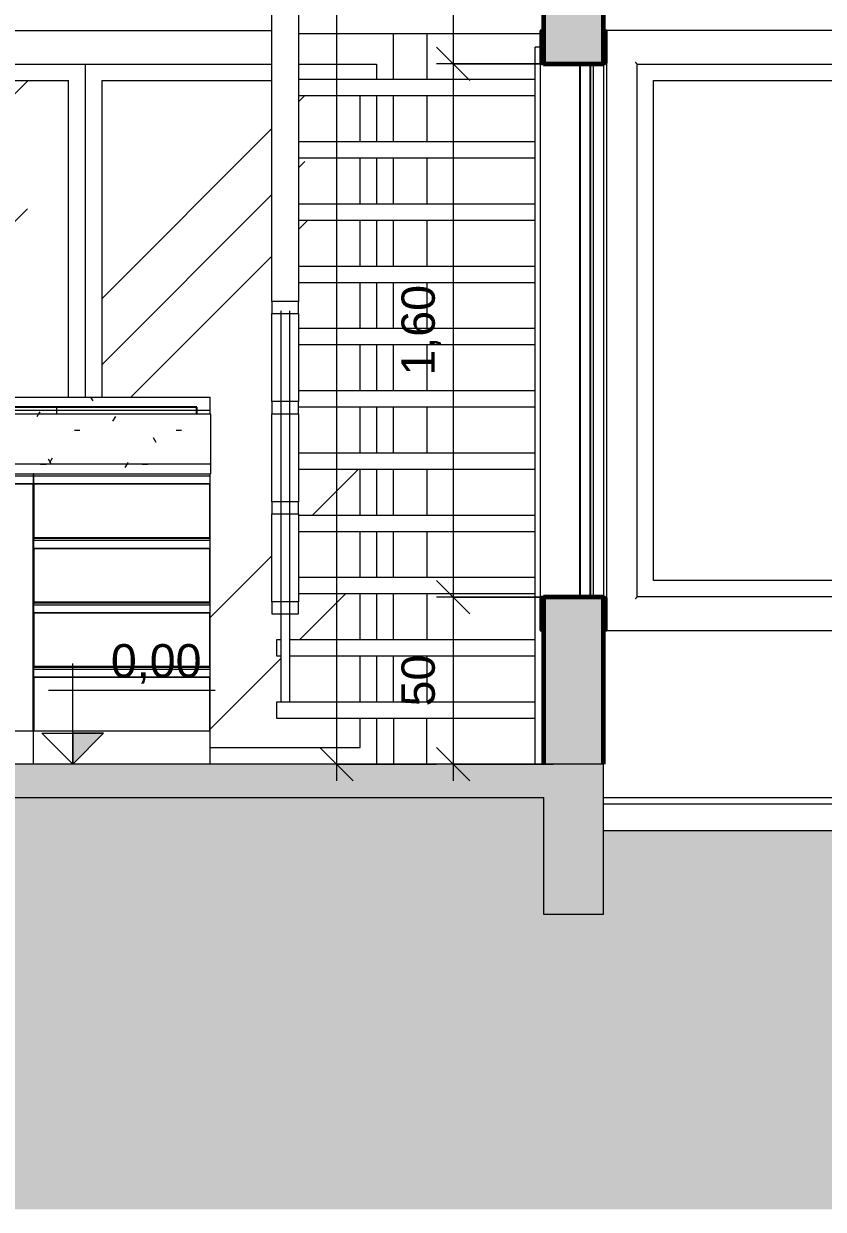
# Model space of a CAD drawing. Header units: millimetres. Extents: x -23755 to 62003, y -3000 to 6760.
# Drawn here: x 8974 to 11373, y -1135 to 2420 of the extents above; entities that cross this region are included whole.
import ezdxf

# ---------------------------------------------------------------- set-up
doc = ezdxf.new("R2010")
doc.units = ezdxf.units.MM
doc.linetypes.add('Dash', pattern=[6.35, 3.175, -3.175])
for name, color, linetype, lineweight in [('A-ANNO-DIMS', 211, 'Continuous', 9), ('A-ANNO-DIMS-50', 211, 'Continuous', 9), ('A-DETL-GENF', 92, 'Continuous', 9), ('A-DETL-THIN', 151, 'Continuous', 9), ('A-DOOR', 31, 'Continuous', 9), ('A-DOOR-FRAM', 31, 'Continuous', 9), ('A-GLAZ', 151, 'Continuous', 9), ('A-GLAZ-HDLN', 1, 'Dash', 25), ('A-WALL', 113, 'Continuous', 25), ('A-WALL-PATT', 111, 'Continuous', 25), ('Balaústres', 7, 'Continuous', 9), ('C-BLDG-PADS', 91, 'Continuous', 9), ('C-TOPO', 7, 'Continuous', 9), ('Corrimão', 250, 'Continuous', 25), ('Corrimãos superiores', 7, 'Continuous', 9), ('G-ANNO-DIMS', 111, 'Continuous', 9), ('Q-CASE', 31, 'Continuous', 9), ('S-STRS', 31, 'Continuous', 9)]:
    doc.layers.add(name, color=color, linetype=linetype, lineweight=lineweight)
doc.styles.add('@Arial Unicode MS', font='', dxfattribs={"height": 100})
doc.styles.add('Arial_1', font='arial.ttf', dxfattribs={"height": 100})
doc.styles.get('@Arial Unicode MS').set_extended_font_data('@Arial Unicode MS')
doc.dimstyles.new('CRT_-__Metros_-_Linha_de_chamada_3_5_mm', dxfattribs={"dimscale": 304.8, "dimtxt": 100.584485, "dimasz": 0.328084, "dimexe": 0.164042, "dimexo": 0.0625, "dimgap": 0.082021, "dimtad": 1, "dimdec": 0, "dimlfac": 0.1, "dimdsep": 46, "dimtxsty": '@Arial Unicode MS', "dimblk1": 'OBLIQUE', "dimblk2": 'OBLIQUE', "dimsah": 1, "dimcen": 0.09, "dimdle": 0.164042, "dimazin": 0, "dimtfac": 1, "dimtdec": 4, "dimtix": 1, "dimtmove": 0, "dimatfit": 3, "dimfxl": 0.984252, "dimfxlon": 1, "dimtvp": 1, "dimtolj": 1, "dimtzin": 0, "dimarcsym": 2})
doc.dimstyles.new('CRT_-__Metros_-_Linha_de_chamada_3_5_mm_1', dxfattribs={"dimscale": 304.8, "dimtxt": 100.584485, "dimasz": 0.328084, "dimexe": 0.164042, "dimexo": 0.0625, "dimgap": 0.082021, "dimtad": 1, "dimlfac": 0.001, "dimrnd": 0.01, "dimzin": 0, "dimdsep": 46, "dimtxsty": '@Arial Unicode MS', "dimblk1": 'OBLIQUE', "dimblk2": 'OBLIQUE', "dimsah": 1, "dimcen": 0.09, "dimdle": 0.164042, "dimazin": 0, "dimtfac": 1, "dimtdec": 4, "dimtix": 1, "dimtmove": 0, "dimatfit": 3, "dimfxl": 0.984252, "dimfxlon": 1, "dimtvp": 1, "dimtolj": 1, "dimtzin": 0, "dimarcsym": 2})
pattern_1 = [(0, (-627.43, 2115.08), (406.4, 101.6), [16.764, -288.036, 16.764, -288.036, -1625.6]), (0, (-627.43, 2115.08), (406.4, 101.6), [-609.6, 16.764, -592.836, 16.764, -288.036, -711.2]), (0, (-627.43, 2115.08), (406.4, 101.6), [-1524, 16.764, -186.436, 16.764, -491.236]), (120, (-475.03, 2165.88), (-291.1882, 301.1527), [16.764, -288.036, 16.764, -288.036, -1625.6]), (120, (-475.03, 2165.88), (-291.1882, 301.1527), [-609.6, 16.764, -592.836, 16.764, -288.036, -711.2]), (120, (-475.03, 2165.88), (-291.1882, 301.1527), [-1524, 16.764, -186.436, 16.764, -491.236]), (240, (-424.23, 2369.08), (-115.2118, -402.7527), [16.764, -288.036, 16.764, -288.036, -1625.6]), (240, (-424.23, 2369.08), (-115.2118, -402.7527), [-609.6, 16.764, -592.836, 16.764, -288.036, -711.2]), (240, (-424.23, 2369.08), (-115.2118, -402.7527), [-1524, 16.764, -186.436, 16.764, -491.236])]

# ---------------------------------------------------------------- blocks, each defined once
blk = doc.blocks.new('CRT_GAB_COZ_Bancada com cuba - Bancada em U-4227795-B')
at = {"layer": 'Q-CASE'}
h = blk.add_hatch(dxfattribs=at)
h.set_pattern_fill('FP_11', color=256, style=0, pattern_type=2)
h.set_pattern_definition(pattern_1)
h.paths.add_polyline_path([(-6111.6, 1100), (-3562.6, 1100), (-3562.6, 1250), (-7006.8, 1249.7), (-7006.8, 1108.5), (-7003.1, 1108.5), (-7003.1, 1100), (-6896.6, 1100), (-6896.6, 1102), (-6879.6, 1102), (-6879.3, 1102), (-6513.9, 1101.5), (-6513.6, 1102), (-6496.6, 1102), (-6496.6, 1100), (-6288.7, 1100)])
h.paths.add_polyline_path([(-7042.4, 1108.5), (-7042.4, 1250), (-7045.6, 1249.7), (-7045.6, 1108.5)])
h = blk.add_hatch(dxfattribs=at)
h.set_pattern_fill('FP_11', color=256, style=0, pattern_type=2)
h.set_pattern_definition(pattern_1)
h.paths.add_polyline_path([(-3565.6, 1070), (-3562.6, 1070), (-3562.6, 1100), (-6464.6, 1100), (-6464.6, 1070), (-3631.8, 1070)])
at = {"layer": 'Q-CASE', "color": 55}
for p, q in [((-7006.8, 1250), (-3562.6, 1250)), ((-3562.6, 1100), (-3562.6, 1250)), ((-6464.6, 1100), (-3562.6, 1100)), ((-4093.6, 1070), (-4095.6, 1070)), ((-3562.6, 1070), (-3565.6, 1070)), ((-3562.6, 1070), (-3562.6, 1100))]:
    blk.add_line(p, q, dxfattribs=at)
blk = doc.blocks.new('CRT_JAN_Correr_Vidro e Madeira_4 Folhas - 280x160-3756827-B')
at = {"layer": 'A-GLAZ'}
for p, q in [((615.4, 2400), (-2374.6, 2400)), ((-2283.6, 701), (-2283.6, 2299)), ((-2283.6, 2299), (514.4, 2299)), ((-1609.6, 2299), (-1609.6, 701)), ((-884.6, 2299.2), (-884.6, 700.8)), ((-884.6, 700.8), (-884.6, 2299.2)), ((-159.6, 701), (-159.6, 2299)), ((514.4, 2299), (514.4, 701)), ((-2234.6, 750), (-2234.6, 2250)), ((-2234.6, 2250), (-1609.6, 2250)), ((-1559.6, 750), (-1559.6, 2250)), ((-1559.6, 2250), (-934.6, 2250)), ((-934.6, 2250), (-934.6, 750)), ((-834.6, 2250), (-209.6, 2250)), ((-834.6, 750), (-834.6, 2250)), ((-209.6, 2250), (-209.6, 750)), ((-159.6, 2250), (465.4, 2250)), ((465.4, 2250), (465.4, 750)), ((-1609.6, 750), (-2234.6, 750)), ((-934.6, 750), (-1559.6, 750)), ((-209.6, 750), (-834.6, 750)), ((465.4, 750), (-159.6, 750)), ((514.4, 701), (-2283.6, 701)), ((-2374.6, 600), (615.4, 600))]:
    blk.add_line(p, q, dxfattribs=at)
for points, knots in [([(-2283.6, 2299), (-2283.6, 2299), (-2283.7, 2299.1), (-2284, 2299.4), (-2284.3, 2299.7), (-2284.6, 2300), (-2284.9, 2300.2), (-2285.2, 2300.5), (-2285.5, 2300.9), (-2285.8, 2301.2), (-2286.2, 2301.6), (-2286.7, 2302.1), (-2287.5, 2302.9), (-2288.2, 2303.6), (-2288.6, 2304)], [-1, -1, -1, -1, -0.833333, -0.75, -0.666667, -0.583333, -0.541667, -0.5, -0.416667, -0.375, -0.333333, -0.25, -0.166667, 0, 0, 0, 0]), ([(519.4, 2304), (518.9, 2303.6), (518.3, 2302.9), (517.5, 2302.1), (517, 2301.6), (516.6, 2301.2), (516.2, 2300.9), (515.9, 2300.5), (515.6, 2300.2), (515.3, 2300), (515, 2299.7), (514.7, 2299.4), (514.5, 2299.1), (514.4, 2299), (514.4, 2299)], [0, 0, 0, 0, 0.166667, 0.25, 0.333333, 0.375, 0.416667, 0.5, 0.541667, 0.583333, 0.666667, 0.75, 0.833333, 1, 1, 1, 1]), ([(-2288.6, 696), (-2288.2, 696.4), (-2287.5, 697.1), (-2286.7, 697.9), (-2286.2, 698.4), (-2285.8, 698.8), (-2285.5, 699.1), (-2285.2, 699.5), (-2284.9, 699.8), (-2284.6, 700), (-2284.3, 700.3), (-2284, 700.6), (-2283.7, 700.9), (-2283.6, 701), (-2283.6, 701)], [0, 0, 0, 0, 0.166667, 0.25, 0.333333, 0.375, 0.416667, 0.5, 0.541667, 0.583333, 0.666667, 0.75, 0.833333, 1, 1, 1, 1]), ([(519.4, 696), (518.9, 696.4), (518.3, 697.1), (517.5, 697.9), (517, 698.4), (516.6, 698.8), (516.2, 699.1), (515.9, 699.5), (515.6, 699.8), (515.3, 700), (515, 700.3), (514.7, 700.6), (514.5, 700.9), (514.4, 701), (514.4, 701)], [0, 0, 0, 0, 0.166667, 0.25, 0.333333, 0.375, 0.416667, 0.5, 0.541667, 0.583333, 0.666667, 0.75, 0.833333, 1, 1, 1, 1])]:
    blk.add_open_spline(points, degree=3, knots=knots, dxfattribs=at)
at = {"layer": 'A-GLAZ-HDLN'}
for p, q in [((-1509.6, 1500), (-1438.9, 1570.7)), ((-259.6, 1500), (-330.3, 1570.7)), ((-1509.6, 1500), (-1438.9, 1429.3)), ((-969.6, 1500), (-1509.6, 1500)), ((-799.6, 1500), (-259.6, 1500)), ((-259.6, 1500), (-330.3, 1429.3))]:
    blk.add_line(p, q, dxfattribs=at)
blk = doc.blocks.new('Portal Simples - Portal Simples-4267059-B')
at = {"layer": 'A-DOOR-FRAM'}
for p in [(-2589.6, 200), (-2574.6, 2350)]:
    blk.add_line(p, (-2589.6, 2350), dxfattribs=at)
blk = doc.blocks.new('Porta correr 4 folhas - 350 x 210-3791413-B')
at = {"layer": 'A-DOOR'}
h = blk.add_hatch(dxfattribs=at)
h.set_pattern_fill('FP_13', color=256, style=0, pattern_type=2)
h.set_pattern_definition([(135, (-6127.1, 200), (-969.87, 2586.3), [17145, -2286, 5715, -1143]), (135, (-7647.3, 771.5), (1883.2, 266.7), [3429, -377.2, 6858, -857.25]), (135, (-6698.6, 1171.55), (-3661.25, 4744.27), [9144, -1600.2, 4572, -1143])])
h.paths.add_polyline_path([(-5739.6, 1300), (-5739.6, 2250), (-6514.6, 2250), (-6514.6, 1300), (-5934.4, 1300)])
h = blk.add_hatch(dxfattribs=at)
h.set_pattern_fill('FP_12', color=256, style=0, pattern_type=2)
h.set_pattern_definition([(135, (-5252.1, 200), (-969.87, 2586.3), [17145, -2286, 5715, -1143]), (135, (-6772.3, 771.5), (1883.2, 266.7), [3429, -377.2, 6858, -857.25]), (135, (-5823.6, 1171.55), (-3661.25, 4744.27), [9144, -1600.2, 4572, -1143])])
h.paths.add_polyline_path([(-5248.6, 2187.2), (-5248.6, 2187.2), (-5248.6, 2188.9)])
h.paths.add_polyline_path([(-5580.2, 1300), (-4864.6, 1300), (-4864.6, 1599.3), (-4884.1, 1599.4), (-4902.8, 1599.4), (-4920.4, 1599.4), (-4957.3, 1599.2), (-5174.7, 1599.2), (-5504.1, 1599.7), (-5504.8, 1599.9), (-5505.6, 1600.7), (-5504.4, 1602.2), (-5483.4, 1805), (-5484.4, 1806), (-5482.8, 1807.5), (-5466.9, 1961.1), (-5468, 1962.2), (-5466.5, 1963), (-5466.3, 1963.4), (-5455.9, 2013), (-5436.8, 2059), (-5424.5, 2078.7), (-5425.7, 2079.9), (-5424.2, 2080.8), (-5423.7, 2081.1), (-5423.1, 2081.1), (-5422.3, 2081.4), (-5410, 2100.2), (-5374.4, 2137), (-5333.5, 2165.8), (-5291, 2186), (-5289.5, 2187.1), (-5281, 2187.1), (-5176.1, 2187.2), (-5176.1, 2250), (-5639.6, 2250), (-5639.6, 1300)])
h.paths.add_polyline_path([(-5059.4, 2187.2), (-5059.7, 2186.2), (-5059.4, 2187.1)])
h.paths.add_polyline_path([(-4865.9, 1807.4), (-4866.3, 1806), (-4865.9, 1806.8)])
h.paths.add_polyline_path([(-4864.6, 1790.3), (-4864.6, 2250), (-5173.1, 2250), (-5173.1, 2187.1), (-5070.5, 2187.1), (-5059.3, 2187.1), (-5057.7, 2185.2), (-5013, 2164.4), (-4972.6, 2135.2), (-4938.3, 2099), (-4926.3, 2081.4), (-4925.6, 2081.1), (-4924.5, 2081), (-4924.6, 2079.2), (-4924.5, 2078.9), (-4925.1, 2078.7), (-4910.8, 2055.9), (-4892.5, 2010.8), (-4882.4, 1963.3), (-4882.3, 1963.2), (-4881.5, 1961.9), (-4882.5, 1960.7), (-4865.9, 1807.4), (-4864.8, 1806), (-4866.1, 1804.5), (-4864.8, 1792.3)])
h.paths.add_polyline_path([(-5424.3, 2078.5), (-5424.2, 2079.3), (-5424.3, 2078.7)])
h = blk.add_hatch(dxfattribs=at)
h.set_pattern_fill('FP_14', color=256, style=0, pattern_type=2)
h.set_pattern_definition([(45, (-4377.1, 200), (969.87, 2586.3), [17145, -2286, 5715, -1143]), (45, (-2857, 771.5), (-1883.2, 266.7), [3429, -377.2, 6858, -857.25]), (45, (-3805.6, 1171.55), (3661.25, 4744.27), [9144, -1600.2, 4572, -1143])])
h.paths.add_polyline_path([(-4517.4, 1300), (-3989.6, 1300), (-3989.6, 2250), (-4764.6, 2250), (-4764.6, 1300)])
h = blk.add_hatch(dxfattribs=at)
h.set_pattern_fill('FP_15', color=256, style=0, pattern_type=2)
h.set_pattern_definition([(45, (-3502.1, 200), (969.87, 2586.3), [17145, -2286, 5715, -1143]), (45, (-1982, 771.5), (-1883.2, 266.7), [3429, -377.2, 6858, -857.25]), (45, (-2930.6, 1171.55), (3661.25, 4744.27), [9144, -1600.2, 4572, -1143])])
h.paths.add_polyline_path([(-3564.6, 250), (-3114.6, 250), (-3114.6, 336.7), (-3364.6, 336.7), (-3364.6, 386.7), (-3351.7, 386.7), (-3351.7, 523.3), (-3364.6, 523.3), (-3364.6, 573.3), (-3351.7, 573.3), (-3351.7, 650.6), (-3379.2, 650.6), (-3379.2, 2250), (-3889.6, 2250), (-3889.6, 1300), (-3564.6, 1300), (-3564.6, 1250), (-3562.6, 1249.7), (-3562.6, 1070), (-3564.6, 1070), (-3564.6, 300)])
h.paths.add_polyline_path([(-3326.7, 386.7), (-3114.6, 386.7), (-3114.6, 523.3), (-3326.7, 523.3), (-3326.7, 454.8)])
h.paths.add_polyline_path([(-3299.2, 573.3), (-3114.6, 573.3), (-3114.6, 710), (-3299.2, 710), (-3299.2, 650.6), (-3326.7, 650.6), (-3326.7, 573.3)])
h.paths.add_polyline_path([(-3114.6, 760), (-3114.6, 896.7), (-3299.2, 896.7), (-3299.2, 760)])
h.paths.add_polyline_path([(-3299.2, 946.7), (-3114.6, 946.7), (-3114.6, 1083.3), (-3299.2, 1083.3), (-3299.2, 950.6)])
h.paths.add_polyline_path([(-3299.2, 1133.3), (-3114.6, 1133.3), (-3114.6, 1270), (-3299.2, 1270), (-3299.2, 1250.6)])
h.paths.add_polyline_path([(-3299.2, 1320), (-3114.6, 1320), (-3114.6, 1456.7), (-3299.2, 1456.7)])
h.paths.add_polyline_path([(-3114.6, 1506.7), (-3114.6, 1643.3), (-3299.2, 1643.3), (-3299.2, 1506.7)])
h.paths.add_polyline_path([(-3299.2, 1693.3), (-3114.6, 1693.3), (-3114.6, 1830), (-3299.2, 1830)])
h.paths.add_polyline_path([(-3114.6, 1880), (-3114.6, 2016.7), (-3299.2, 2016.7), (-3299.2, 1880)])
h.paths.add_polyline_path([(-3114.6, 2066.7), (-3114.6, 2203.3), (-3299.2, 2203.3), (-3299.2, 2066.7), (-3298, 2066.7)])
for p, q in [((-6663.6, 2399), (-6663.6, 1300)), ((-5176.1, 2399), (-6663.6, 2399)), ((-3379.2, 2399), (-5173.2, 2399)), ((-6563.6, 2299), (-6563.6, 1300)), ((-6563.6, 2299), (-5176.1, 2299)), ((-5689.6, 1300), (-5689.6, 2299)), ((-5173.2, 2299), (-3379.2, 2299)), ((-4814.6, 2299), (-4814.6, 1300)), ((-4814.6, 1300), (-4814.6, 2299)), ((-3939.6, 2299), (-3939.6, 1300)), ((-3299.2, 2299), (-3065.6, 2299)), ((-3065.6, 2299), (-3065.6, 2253.3)), ((-6514.6, 2250), (-6514.6, 1300)), ((-6514.6, 2250), (-5739.6, 2250)), ((-5739.6, 1300), (-5739.6, 2250)), ((-5639.6, 2250), (-5639.6, 1300)), ((-5639.6, 2250), (-5176.1, 2250)), ((-5173.2, 2250), (-4864.6, 2250)), ((-4864.6, 1790.3), (-4864.6, 2250)), ((-4764.6, 2250), (-3989.6, 2250)), ((-4764.6, 2250), (-4764.6, 1300)), ((-3989.6, 1300), (-3989.6, 2250)), ((-3889.6, 2250), (-3379.2, 2250)), ((-3889.6, 2250), (-3889.6, 1300)), ((-3114.6, 2066.7), (-3114.6, 2203.3)), ((-3065.6, 2203.3), (-3065.6, 2066.7)), ((-3114.6, 1880), (-3114.6, 2016.7)), ((-3065.6, 2016.7), (-3065.6, 1880)), ((-3114.6, 1693.3), (-3114.6, 1830)), ((-3065.6, 1830), (-3065.6, 1693.3)), ((-3114.6, 1506.7), (-3114.6, 1643.3)), ((-3065.6, 1643.3), (-3065.6, 1506.7)), ((-4864.6, 1300), (-4864.6, 1599.3)), ((-3114.6, 1320), (-3114.6, 1456.7)), ((-3065.6, 1456.7), (-3065.6, 1320)), ((-3114.6, 1133.3), (-3114.6, 1270)), ((-3065.6, 1270), (-3065.6, 1133.3)), ((-3114.6, 946.7), (-3114.6, 1083.3)), ((-3065.6, 1083.3), (-3065.6, 946.7)), ((-3114.6, 760), (-3114.6, 896.7)), ((-3065.6, 896.7), (-3065.6, 760)), ((-3114.6, 573.3), (-3114.6, 710)), ((-3065.6, 710), (-3065.6, 573.3)), ((-3114.6, 386.7), (-3114.6, 523.3)), ((-3065.6, 523.3), (-3065.6, 386.7)), ((-3114.6, 250), (-3114.6, 336.7)), ((-3065.6, 336.7), (-3065.6, 200)), ((-3564.6, 250), (-3114.6, 250))]:
    blk.add_line(p, q, dxfattribs=at)
blk = doc.blocks.new('Blks_Coz_Bancada para Banquetas - Madeira-3512688-B')
at = {"layer": 'Q-CASE'}
h = blk.add_hatch(dxfattribs=at)
h.set_pattern_fill('FP_11', color=256, style=0, pattern_type=2)
h.set_pattern_definition(pattern_1)
h.paths.add_polyline_path([(-7042.4, 1260), (-7042.4, 1300), (-7064.6, 1300), (-7064.6, 1260), (-7054.6, 1260)])
h.paths.add_polyline_path([(-3564.6, 1260), (-3564.6, 1300), (-7006.8, 1299.4), (-7006.8, 1260), (-3808.9, 1260)])
h = blk.add_hatch(dxfattribs=at)
h.set_pattern_fill('FP_11', color=256, style=0, pattern_type=2)
h.set_pattern_definition(pattern_1)
h.paths.add_polyline_path([(-7045.6, 1250), (-7042.4, 1250), (-7042.4, 1260), (-7064.6, 1260), (-7064.6, 1250)])
h = blk.add_hatch(dxfattribs=at)
h.set_pattern_fill('FP_11', color=256, style=0, pattern_type=2)
h.set_pattern_definition(pattern_1)
h.paths.add_polyline_path([(-3604.6, 1250), (-3604.6, 1260), (-7006.8, 1260), (-7006.8, 1250), (-3808.9, 1250)])
h = blk.add_hatch(dxfattribs=at)
h.set_pattern_fill('FP_11', color=256, style=0, pattern_type=2)
h.set_pattern_definition(pattern_1)
h.paths.add_polyline_path([(-3604.6, 1250), (-3564.6, 1250), (-3564.6, 1260), (-3604.6, 1260)])
at = {"layer": 'Q-CASE', "color": 55}
for p, q in [((-7054.6, 1300), (-7042.4, 1300)), ((-7006.8, 1300), (-3564.6, 1300)), ((-3564.6, 1260), (-3564.6, 1300)), ((-7042.4, 1260), (-7064.6, 1260)), ((-7042.4, 1260), (-7064.6, 1260)), ((-3604.6, 1260), (-7006.8, 1260)), ((-3564.6, 1260), (-7006.8, 1260)), ((-3604.6, 1250), (-3604.6, 1260)), ((-3564.6, 1260), (-3604.6, 1260)), ((-3604.6, 1260), (-3604.6, 1250)), ((-3564.6, 1250), (-3564.6, 1260))]:
    blk.add_line(p, q, dxfattribs=at)
blk = doc.blocks.new('CRT_JAN_Correr_Vidro e Madeira_4 Folhas - 260x160 cm-3637531-B')
at = {"layer": 'A-GLAZ', "lineweight": 25}
for p, q in [((-2564.6, 2400), (-2574.6, 2400)), ((-2574.6, 2400), (-2574.6, 2304)), ((-2564.6, 2300), (-2564.6, 2400)), ((-2374.6, 2400), (-2384.6, 2400)), ((-2384.6, 2400), (-2384.6, 2300)), ((-2374.6, 2304), (-2374.6, 2400)), ((-2569.6, 2299), (-2379.6, 2299)), ((-2384.6, 2300), (-2564.6, 2300)), ((-2454.6, 700), (-2454.6, 2300)), ((-2454.6, 2300), (-2424.6, 2300)), ((-2424.6, 2300), (-2424.6, 700)), ((-2574.6, 696), (-2574.6, 600)), ((-2379.6, 701), (-2569.6, 701)), ((-2564.6, 600), (-2564.6, 700)), ((-2564.6, 700), (-2384.6, 700)), ((-2424.6, 700), (-2454.6, 700)), ((-2384.6, 700), (-2384.6, 600)), ((-2374.6, 600), (-2374.6, 696)), ((-2574.6, 600), (-2564.6, 600)), ((-2384.6, 600), (-2374.6, 600))]:
    blk.add_line(p, q, dxfattribs=at)
at = {"layer": 'A-GLAZ'}
for p, q in [((-2574.6, 2304), (-2574.6, 696)), ((-2414.6, 700), (-2414.6, 2300)), ((-2414.6, 2300), (-2384.6, 2300)), ((-2384.6, 2300), (-2384.6, 700)), ((-2374.6, 696), (-2374.6, 2304)), ((-2384.6, 700), (-2414.6, 700))]:
    blk.add_line(p, q, dxfattribs=at)
at = {"layer": 'A-GLAZ', "lineweight": 25}
for centre, start, end in [((-2569.6, 2304), 180, 270), ((-2379.6, 2304), 270, 0), ((-2569.6, 696), 90, 180), ((-2379.6, 696), 0, 90)]:
    blk.add_arc(centre, 5, start, end, dxfattribs=at)
at = {"layer": 'A-GLAZ'}
for points, knots in [([(-2569.6, 2299), (-2570.1, 2299), (-2570.7, 2299.1), (-2571.5, 2299.4), (-2572.1, 2299.7), (-2572.6, 2300), (-2572.9, 2300.2), (-2573.2, 2300.5), (-2573.5, 2300.9), (-2573.8, 2301.2), (-2574, 2301.6), (-2574.3, 2302.1), (-2574.5, 2302.9), (-2574.6, 2303.6), (-2574.6, 2304)], [-1, -1, -1, -1, -0.833333, -0.75, -0.666667, -0.583333, -0.541667, -0.5, -0.416667, -0.375, -0.333333, -0.25, -0.166667, 0, 0, 0, 0]), ([(-2374.6, 2304), (-2374.6, 2303.6), (-2374.7, 2302.9), (-2375, 2302.1), (-2375.2, 2301.6), (-2375.5, 2301.2), (-2375.7, 2300.9), (-2376, 2300.5), (-2376.3, 2300.2), (-2376.7, 2300), (-2377.1, 2299.7), (-2377.7, 2299.4), (-2378.5, 2299.1), (-2379.2, 2299), (-2379.6, 2299)], [-1, -1, -1, -1, -0.833333, -0.75, -0.666667, -0.625, -0.583333, -0.5, -0.458333, -0.416667, -0.333333, -0.25, -0.166667, 0, 0, 0, 0]), ([(-2574.6, 696), (-2574.6, 696.4), (-2574.5, 697.1), (-2574.3, 697.9), (-2574, 698.4), (-2573.8, 698.8), (-2573.5, 699.1), (-2573.2, 699.5), (-2572.9, 699.8), (-2572.6, 700), (-2572.1, 700.3), (-2571.5, 700.6), (-2570.7, 700.9), (-2570.1, 701), (-2569.6, 701)], [0, 0, 0, 0, 0.166667, 0.25, 0.333333, 0.375, 0.416667, 0.5, 0.541667, 0.583333, 0.666667, 0.75, 0.833333, 1, 1, 1, 1]), ([(-2379.6, 701), (-2379.2, 701), (-2378.5, 700.9), (-2377.7, 700.6), (-2377.1, 700.3), (-2376.7, 700), (-2376.3, 699.8), (-2376, 699.5), (-2375.6, 699.1), (-2375.3, 698.6), (-2375.1, 698.2), (-2375, 697.8), (-2374.7, 697.1), (-2374.6, 696.4), (-2374.6, 696)], [0, 0, 0, 0, 0.166667, 0.25, 0.333333, 0.416667, 0.458333, 0.5, 0.583333, 0.666667, 0.708333, 0.75, 0.833333, 1, 1, 1, 1])]:
    blk.add_open_spline(points, degree=3, knots=knots, dxfattribs=at)
blk = doc.blocks.new('Guarda-corpo - 25mm-3600332-B')
at = {"layer": 'Balaústres'}
for p, q in [((-3351.7, 386.7), (-3351.7, 1558.9)), ((-3326.7, 1558.9), (-3326.7, 386.7))]:
    blk.add_line(p, q, dxfattribs=at)
blk = doc.blocks.new('Guarda-corpo - Guarda-corpo-3573188-B')
at = {"layer": 'Corrimão', "color": 7, "lineweight": 9}
for p, q in [((-3379.2, 1286.7), (-3379.2, 1550.6)), ((-3299.2, 1550.6), (-3299.2, 1286.7)), ((-3379.2, 1286.7), (-3379.2, 1250.6)), ((-3299.2, 1286.7), (-3379.2, 1286.7)), ((-3299.2, 1250.6), (-3299.2, 1286.7)), ((-3379.2, 1250.6), (-3299.2, 1250.6)), ((-3379.2, 986.7), (-3379.2, 1250.6)), ((-3299.2, 1250.6), (-3299.2, 986.7)), ((-3379.2, 986.7), (-3379.2, 950.6)), ((-3299.2, 986.7), (-3379.2, 986.7)), ((-3299.2, 950.6), (-3299.2, 986.7)), ((-3379.2, 950.6), (-3299.2, 950.6)), ((-3379.2, 686.7), (-3379.2, 950.6)), ((-3299.2, 950.6), (-3299.2, 686.7)), ((-3379.2, 686.7), (-3379.2, 650.6)), ((-3299.2, 686.7), (-3379.2, 686.7)), ((-3299.2, 650.6), (-3299.2, 686.7)), ((-3379.2, 650.6), (-3299.2, 650.6))]:
    blk.add_line(p, q, dxfattribs=at)
blk.add_blockref('Guarda-corpo - 25mm-3600332-B', (0, 0))
blk = doc.blocks.new('Tipo de corrimão superior - Corrimão superior_Interno_-3573205-B')
at = {"layer": 'Corrimãos superiores'}
for p, q in [((-3379.2, 4200), (-3299.2, 4200)), ((-3379.2, 1586.7), (-3379.2, 4200)), ((-3299.2, 4200), (-3299.2, 1586.7)), ((-3379.2, 1586.7), (-3379.2, 1550.6)), ((-3299.2, 1586.7), (-3379.2, 1586.7)), ((-3299.2, 1550.6), (-3299.2, 1586.7)), ((-3379.2, 1550.6), (-3299.2, 1550.6))]:
    blk.add_line(p, q, dxfattribs=at)
blk = doc.blocks.new('Blks_Coz_Caixa Baixa com 01 Porta - Branco 60cm de profundidade-3891319-B')
at = {"layer": 'Q-CASE', "color": 55}
for p, q in [((-4654.6, 1070), (-4653.6, 1070)), ((-4654.6, 1070), (-4654.6, 300)), ((-4653.6, 1064), (-4653.6, 1070)), ((-4653.6, 1070), (-4095.6, 1070)), ((-4095.6, 1070), (-4095.6, 1064)), ((-4095.6, 1070), (-4094.6, 1070)), ((-4094.6, 300), (-4094.6, 1070)), ((-4653.6, 1046.6), (-4653.6, 1064)), ((-4653.6, 1064), (-4095.6, 1064)), ((-4653.6, 1044.7), (-4653.6, 1046.6)), ((-4653.6, 1041), (-4653.6, 1044.7)), ((-4653.6, 1040), (-4653.6, 1041)), ((-4653.6, 1041), (-4095.6, 1041)), ((-4095.6, 1040), (-4653.6, 1040)), ((-4653.6, 1040), (-4653.6, 300)), ((-4653.6, 1040), (-4095.6, 1040)), ((-4095.6, 1064), (-4095.6, 1046.6)), ((-4095.6, 1046.6), (-4095.6, 1044.7)), ((-4095.6, 1044.7), (-4095.6, 1041)), ((-4095.6, 1041), (-4095.6, 1040)), ((-4095.6, 300), (-4095.6, 1040)), ((-4654.6, 200), (-4654.6, 300)), ((-4653.6, 300), (-4654.6, 300)), ((-4653.6, 300), (-4095.6, 300)), ((-4094.6, 300), (-4095.6, 300)), ((-4094.6, 200), (-4094.6, 300))]:
    blk.add_line(p, q, dxfattribs=at)
blk = doc.blocks.new('Blks_Coz_Caixa Baixa com Gaveteiros_0001 - Branco 53cm largura-3891383-B')
at = {"layer": 'Q-CASE', "color": 55}
for p, q in [((-4094.6, 1070), (-4093.6, 1070)), ((-4094.6, 1070), (-4094.6, 300)), ((-4093.6, 1064), (-4093.6, 1070)), ((-4093.6, 1070), (-3565.6, 1070)), ((-3565.6, 1070), (-3565.6, 1064)), ((-3565.6, 1070), (-3564.6, 1070)), ((-3564.6, 300), (-3564.6, 1070)), ((-4093.6, 1046.6), (-4093.6, 1064)), ((-4093.6, 1064), (-3565.6, 1064)), ((-4093.6, 1044.7), (-4093.6, 1046.6)), ((-4093.6, 1041), (-4093.6, 1044.7)), ((-4093.6, 1040), (-4093.6, 1041)), ((-4093.6, 1041), (-3565.6, 1041)), ((-3565.6, 1040), (-4093.6, 1040)), ((-4093.6, 1040), (-4093.6, 879.5)), ((-4093.6, 1040), (-3565.6, 1040)), ((-3565.6, 1064), (-3565.6, 1046.6)), ((-3565.6, 1046.6), (-3565.6, 1044.7)), ((-3565.6, 1044.7), (-3565.6, 1041)), ((-3565.6, 1041), (-3565.6, 1040)), ((-3565.6, 879.5), (-3565.6, 1040)), ((-4093.6, 879.5), (-3565.6, 879.5)), ((-4093.6, 870.8), (-4093.6, 876.8)), ((-4093.6, 876.8), (-3565.6, 876.8)), ((-4093.6, 853.5), (-4093.6, 870.8)), ((-4093.6, 870.8), (-3565.6, 870.8)), ((-4093.6, 851.5), (-4093.6, 853.5)), ((-4074.6, 876.8), (-4074.6, 879.5)), ((-4004.6, 876.8), (-4004.6, 879.5)), ((-3654.6, 879.5), (-3654.6, 876.8)), ((-3584.6, 879.5), (-3584.6, 876.8)), ((-3565.6, 876.8), (-3565.6, 870.8)), ((-3565.6, 870.8), (-3565.6, 853.5)), ((-3565.6, 853.5), (-3565.6, 851.5)), ((-4093.6, 847.8), (-4093.6, 851.5)), ((-4093.6, 846.8), (-4093.6, 847.8)), ((-4093.6, 847.8), (-3565.6, 847.8)), ((-3565.6, 846.8), (-4093.6, 846.8)), ((-4093.6, 846.8), (-4093.6, 686.3)), ((-4093.6, 846.8), (-3565.6, 846.8)), ((-3565.6, 851.5), (-3565.6, 847.8)), ((-3565.6, 847.8), (-3565.6, 846.8)), ((-3565.6, 686.3), (-3565.6, 846.8)), ((-4093.6, 686.3), (-3565.6, 686.3)), ((-4093.6, 677.7), (-4093.6, 683.7)), ((-4093.6, 683.7), (-3565.6, 683.7)), ((-4093.6, 660.3), (-4093.6, 677.7)), ((-4093.6, 677.7), (-3565.6, 677.7)), ((-4074.6, 683.7), (-4074.6, 686.3)), ((-4004.6, 683.7), (-4004.6, 686.3)), ((-3654.6, 686.3), (-3654.6, 683.7)), ((-3584.6, 686.3), (-3584.6, 683.7)), ((-3565.6, 683.7), (-3565.6, 677.7)), ((-3565.6, 677.7), (-3565.6, 660.3)), ((-4093.6, 658.3), (-4093.6, 660.3)), ((-4093.6, 654.7), (-4093.6, 658.3)), ((-4093.6, 653.7), (-4093.6, 654.7)), ((-4093.6, 654.7), (-3565.6, 654.7)), ((-3565.6, 653.7), (-4093.6, 653.7)), ((-4093.6, 653.7), (-4093.6, 493.2)), ((-4093.6, 653.7), (-3565.6, 653.7)), ((-3565.6, 660.3), (-3565.6, 658.3)), ((-3565.6, 658.3), (-3565.6, 654.7)), ((-3565.6, 654.7), (-3565.6, 653.7)), ((-3565.6, 493.2), (-3565.6, 653.7)), ((-4093.6, 493.2), (-3565.6, 493.2)), ((-4093.6, 484.5), (-4093.6, 490.5)), ((-4093.6, 490.5), (-3565.6, 490.5)), ((-4093.6, 467.1), (-4093.6, 484.5)), ((-4093.6, 484.5), (-3565.6, 484.5)), ((-4093.6, 465.2), (-4093.6, 467.1)), ((-4093.6, 461.5), (-4093.6, 465.2)), ((-4074.6, 490.5), (-4074.6, 493.2)), ((-4004.6, 490.5), (-4004.6, 493.2)), ((-3654.6, 493.2), (-3654.6, 490.5)), ((-3584.6, 493.2), (-3584.6, 490.5)), ((-3565.6, 490.5), (-3565.6, 484.5)), ((-3565.6, 484.5), (-3565.6, 467.1)), ((-3565.6, 467.1), (-3565.6, 465.2)), ((-3565.6, 465.2), (-3565.6, 461.5)), ((-4093.6, 460.5), (-4093.6, 461.5)), ((-4093.6, 461.5), (-3565.6, 461.5)), ((-3565.6, 460.5), (-4093.6, 460.5)), ((-4093.6, 460.5), (-4093.6, 300)), ((-4093.6, 460.5), (-3565.6, 460.5)), ((-3565.6, 461.5), (-3565.6, 460.5)), ((-3565.6, 300), (-3565.6, 460.5)), ((-4094.6, 200), (-4094.6, 300)), ((-4093.6, 300), (-4094.6, 300)), ((-4093.6, 300), (-3565.6, 300)), ((-3564.6, 300), (-3565.6, 300)), ((-3564.6, 200), (-3564.6, 300))]:
    blk.add_line(p, q, dxfattribs=at)
blk = doc.blocks.new('Elevações de ponto - CRT_ANO_Tag de Nível em Elevações-871645-B')
at = {"layer": 'G-ANNO-DIMS'}
blk.add_hatch(color=256, dxfattribs=at).paths.add_polyline_path([(-3976.4, 200), (-3976.4, 292.3), (-3884.1, 292.3)])
for p, q in [((-3976.4, 200), (-3976.4, 501.2)), ((-4048.8, 421.9), (-3548.8, 421.9)), ((-4068.7, 292.3), (-3976.4, 200)), ((-4068.7, 292.3), (-3884.1, 292.3)), ((-3884.1, 292.3), (-3976.4, 200)), ((-3976.4, 200), (-3884.1, 292.3)), ((-3884.1, 292.3), (-3976.4, 292.3)), ((-3976.4, 292.3), (-3976.4, 200))]:
    blk.add_line(p, q, dxfattribs=at)
blk = doc.blocks.new('DIMBLOCK43-B')
at = {"layer": 'A-ANNO-DIMS-50', "lineweight": 18, "transparency": 16777216}
for p, q in [((10262.3, 6180.3), (10212.3, 6230.3)), ((10262.3, 6180.3), (10312.3, 6130.3)), ((10262.3, 2300), (10212.3, 2350)), ((10262.3, 2300), (10312.3, 2250))]:
    blk.add_line(p, q, dxfattribs=at)
at = {"layer": 'A-ANNO-DIMS-50', "transparency": 16777216}
for p, q in [((10262.3, 6230.3), (10262.3, 2300)), ((10562.3, 6180.3), (10212.3, 6180.3)), ((10262.3, 6180.3), (10562.3, 6180.3)), ((10562.3, 2300), (10212.3, 2300)), ((10262.3, 2300), (10562.3, 2300))]:
    blk.add_line(p, q, dxfattribs=at)
at = {"layer": 'A-ANNO-DIMS-50', "color": 0, "transparency": 16777216, "insert": (10107.5, 4104.9), "char_height": 100, "width": 324.675, "attachment_point": 1, "rotation": 90, "line_spacing_factor": 1.117605, "style": '@Arial Unicode MS'}
blk.add_mtext('3,88', dxfattribs=at)
blk = doc.blocks.new('_Oblique')
at = {"color": 0, "linetype": 'ByBlock', "lineweight": -2}
blk.add_line((-0.5, -0.5), (0.5, 0.5), dxfattribs=at)
blk = doc.blocks.new('DIMBLOCK44-B')
at = {"layer": 'A-ANNO-DIMS-50', "lineweight": 18, "transparency": 16777216}
for p, q in [((10262.3, 2300), (10212.3, 2350)), ((10262.3, 2300), (10312.3, 2250)), ((10262.3, 700), (10212.3, 750)), ((10262.3, 700), (10312.3, 650))]:
    blk.add_line(p, q, dxfattribs=at)
at = {"layer": 'A-ANNO-DIMS-50', "transparency": 16777216}
for p, q in [((10562.3, 2300), (10212.3, 2300)), ((10262.3, 2300), (10262.3, 700)), ((10262.3, 2300), (10562.3, 2300)), ((10562.3, 700), (10212.3, 700)), ((10262.3, 700), (10562.3, 700))]:
    blk.add_line(p, q, dxfattribs=at)
at = {"layer": 'A-ANNO-DIMS-50', "color": 0, "transparency": 16777216, "insert": (10107.5, 1364.7), "char_height": 100, "width": 324.675, "attachment_point": 1, "rotation": 90, "line_spacing_factor": 1.117605, "style": '@Arial Unicode MS'}
blk.add_mtext('1,60', dxfattribs=at)
blk = doc.blocks.new('DIMBLOCK45-B')
at = {"layer": 'A-ANNO-DIMS-50', "lineweight": 18, "transparency": 16777216}
for p, q in [((10262.3, 700), (10212.3, 750)), ((10262.3, 700), (10312.3, 650)), ((10262.3, 200), (10212.3, 250)), ((10262.3, 200), (10312.3, 150))]:
    blk.add_line(p, q, dxfattribs=at)
at = {"layer": 'A-ANNO-DIMS-50', "transparency": 16777216}
for p, q in [((10562.3, 700), (10212.3, 700)), ((10262.3, 700), (10262.3, 150)), ((10262.3, 700), (10562.3, 700)), ((10562.3, 200), (10212.3, 200)), ((10262.3, 200), (10562.3, 200))]:
    blk.add_line(p, q, dxfattribs=at)
at = {"layer": 'A-ANNO-DIMS-50', "color": 0, "transparency": 16777216, "insert": (10107.5, 372.6), "char_height": 100, "width": 185.873, "attachment_point": 1, "rotation": 90, "line_spacing_factor": 1.117605, "style": '@Arial Unicode MS'}
blk.add_mtext('50', dxfattribs=at)
blk = doc.blocks.new('DIMBLOCK50-B')
at = {"layer": 'A-ANNO-DIMS-50', "lineweight": 18, "transparency": 16777216}
for p, q in [((9912.3, 6180.3), (9862.3, 6230.3)), ((9912.3, 6180.3), (9962.3, 6130.3)), ((9912.3, 200), (9862.3, 250)), ((9912.3, 200), (9962.3, 150))]:
    blk.add_line(p, q, dxfattribs=at)
at = {"layer": 'A-ANNO-DIMS-50', "transparency": 16777216}
for p, q in [((9912.3, 6230.3), (9912.3, 150)), ((10212.3, 6180.3), (9862.3, 6180.3)), ((9912.3, 6180.3), (10212.3, 6180.3)), ((10212.3, 200), (9862.3, 200)), ((9912.3, 200), (10212.3, 200))]:
    blk.add_line(p, q, dxfattribs=at)
at = {"layer": 'A-ANNO-DIMS-50', "color": 0, "transparency": 16777216, "insert": (9757.5, 3054.9), "char_height": 100, "width": 324.675, "attachment_point": 1, "rotation": 90, "line_spacing_factor": 1.117605, "style": '@Arial Unicode MS'}
blk.add_mtext('5,98', dxfattribs=at)

msp = doc.modelspace()

# ---------------------------------------------------------------- hatches: boundary and pattern name
at = {"layer": 'A-DETL-GENF'}
h = msp.add_hatch(dxfattribs=at)
h.set_pattern_fill('FP_23', color=55, style=0, pattern_type=2)
h.set_pattern_definition([(45, (12470.56, 2115.08), (0, 449.013), [317.5, -317.5]), (45, (12554.75, 2030.9), (0, 449.013), [317.5, -317.5]), (45, (12638.94, 1946.7), (0, 449.013), [317.5, -317.5]), (135, (12470.56, 2171.2), (-449.013, 3e-14), [317.5, -317.5]), (135, (12554.75, 2255.4), (-449.013, 3e-14), [317.5, -317.5]), (135, (12638.94, 2339.6), (-449.013, 3e-14), [317.5, -317.5])])
h.paths.add_polyline_path([(22750.771, -1135.218), (22750.771, 231.258), (20862.137, 32.754), (19453.372, 0), (19453.372, -220), (19273.372, -220), (19273.372, -65.515), (18772.095, -247.965), (17937.64, -39.912), (17797.64, -39.912), (16816.013, -230.721), (16080.067, -153.37), (14982.602, 100), (14282.602, 100), (13893.372, 10.139), (13893.372, -140), (13713.372, -140), (13713.372, 0), (10713.372, 0), (10713.372, -250), (10533.372, -250), (10533.372, 100), (8469.192, 100), (7095.212, -142.27), (6033.372, -105.189), (6033.372, -245.189), (5853.372, -245.189), (5853.372, -98.904), (3337.502, -11.048), (3019.982, 80), (2640.503, 60.112), (2003.372, -40.799), (2003.372, -250), (1853.372, -250), (1853.372, -68.224), (1245.3, -175.444), (78.463, -277.529), (78.463, -1135.218), (21547.111, -1135.218)])
h = msp.add_hatch(color=7, dxfattribs=at)
h.paths.add_polyline_path([(1853.372, -250), (2003.372, -250), (2003.372, 100), (5853.372, 100), (5853.372, -245.189), (6033.372, -245.189), (6033.372, 100), (10533.372, 100), (10533.372, -250), (10713.372, -250), (10713.372, 200), (5853.372, 200), (5853.372, 180), (1853.372, 180), (1853.372, -75.236)])
h.paths.add_polyline_path([(19273.372, -220), (19453.372, -220), (19453.372, 200), (16893.372, 200), (16893.372, 180), (13893.372, 180), (13893.372, 200), (13713.372, 200), (13713.372, -140), (13893.372, -140), (13893.372, 100), (19273.372, 100), (19273.372, -75.236)])
at = {"layer": 'A-WALL-PATT'}
h = msp.add_hatch(color=256, dxfattribs=at)
h.paths.add_polyline_path([(10533.372, 200), (10713.372, 200), (10713.372, 700), (10533.372, 700), (10533.372, 322.257)])
h.paths.add_polyline_path([(10713.372, 2300), (10713.372, 6252.337), (10533.372, 6180.337), (10533.372, 2300), (10706.108, 2300)])
at = {"layer": 'A-WALL-PATT', "lineweight": 9}
h = msp.add_hatch(dxfattribs=at)
h.set_pattern_fill('FP_21', color=256, style=0, pattern_type=2)
h.set_pattern_definition([(0, (6073.37, 200), (0, 300), []), (90, (6073.4, 200), (-600, 4e-14), [])])
h.paths.add_polyline_path([(8042.372, 320), (8044.372, 320), (8044.372, 675), (8042.372, 675), (8042.372, 322.257)])
h.paths.add_polyline_path([(9093.372, 490.5), (9443.372, 490.5), (9443.372, 493.167), (9093.372, 493.167)])
h.paths.add_polyline_path([(7553.372, 490.5), (7553.372, 493.167), (7283.372, 493.167), (7283.372, 490.5), (7517.814, 490.5)])
h.paths.add_polyline_path([(9111.961, 683.667), (9443.372, 683.667), (9443.372, 686.333), (9093.372, 686.333), (9093.372, 683.667)])
h.paths.add_polyline_path([(7429.251, 683.667), (7553.372, 683.667), (7553.372, 686.333), (7283.372, 686.333), (7283.372, 683.667), (7384.969, 683.667)])
h.paths.add_polyline_path([(8044.372, 695), (8044.372, 1050), (8042.372, 1050), (8042.372, 695)])
h.paths.add_polyline_path([(9443.372, 876.833), (9443.372, 879.5), (9093.372, 879.5), (9093.372, 876.833), (9377.652, 876.833)])
h.paths.add_polyline_path([(7473.533, 876.833), (7553.372, 876.833), (7553.372, 879.5), (7283.372, 879.5), (7283.372, 876.833), (7429.251, 876.833)])
h.paths.add_polyline_path([(6139.541, 1250), (9493.372, 1250), (9493.372, 1270), (6091.172, 1270), (6091.172, 1250), (6134.006, 1250)])

# ---------------------------------------------------------------- linework, layer by layer
at = {"layer": 'A-DETL-THIN'}
for p, q in [((10713.372, 200), (5853.372, 200)), ((10713.372, -250), (10713.372, 200)), ((6033.372, 100), (10533.372, 100)), ((10533.372, 100), (10533.372, -250)), ((13713.372, 0), (10713.372, 0)), ((10533.372, -250), (10713.372, -250))]:
    msp.add_line(p, q, dxfattribs=at)
at = {"layer": 'A-WALL', "lineweight": 60}
for p, q in [((10713.372, 2300), (10713.372, 6252.337)), ((10533.372, 6180.337), (10533.372, 2300)), ((10533.372, 2300), (10713.372, 2300)), ((10533.372, 700), (10533.372, 200)), ((10713.372, 700), (10533.372, 700)), ((10713.372, 200), (10713.372, 700))]:
    msp.add_line(p, q, dxfattribs=at)
at = {"layer": 'A-WALL'}
for p, q in [((9493.372, 1270), (6091.172, 1270)), ((9493.372, 1250), (9493.372, 1270))]:
    msp.add_line(p, q, dxfattribs=at)
at = {"layer": 'C-BLDG-PADS'}
for p, q in [((10713.372, 100), (13713.372, 100)), ((13713.372, 80), (10713.372, 80))]:
    msp.add_line(p, q, dxfattribs=at)
at = {"layer": 'C-TOPO'}
for p in [(13713.372, 79.84), (11513.372, 79.84), (11513.372, 79.84)]:
    msp.add_line(p, (10713.372, 79.84), dxfattribs=at)
at = {"layer": 'S-STRS'}
for p, q in [((10523.372, 2390), (9798.772, 2390)), ((10083.372, 2253.333), (10083.372, 2390)), ((10183.372, 2390), (10083.372, 2390)), ((10183.372, 2390), (10183.372, 2253.333)), ((9798.772, 2253.333), (10508.372, 2253.333)), ((10508.372, 2203.333), (9798.772, 2203.333)), ((10083.372, 2066.667), (10083.372, 2203.333)), ((10183.372, 2203.333), (10083.372, 2203.333)), ((10183.372, 2203.333), (10183.372, 2066.667)), ((9798.772, 2066.667), (10508.372, 2066.667)), ((10508.372, 2016.667), (9798.772, 2016.667)), ((10083.372, 1880), (10083.372, 2016.667)), ((10183.372, 2016.667), (10083.372, 2016.667)), ((10183.372, 2016.667), (10183.372, 1880)), ((9798.772, 1880), (10508.372, 1880)), ((10508.372, 1830), (9798.772, 1830)), ((10083.372, 1693.333), (10083.372, 1830)), ((10183.372, 1830), (10083.372, 1830)), ((10183.372, 1830), (10183.372, 1693.333)), ((9798.772, 1693.333), (10508.372, 1693.333)), ((10508.372, 1643.333), (9798.772, 1643.333)), ((10083.372, 1506.667), (10083.372, 1643.333)), ((10183.372, 1643.333), (10083.372, 1643.333)), ((10183.372, 1643.333), (10183.372, 1506.667)), ((9798.772, 1506.667), (10508.372, 1506.667)), ((10508.372, 1456.667), (9798.772, 1456.667)), ((10083.372, 1320), (10083.372, 1456.667)), ((10183.372, 1456.667), (10083.372, 1456.667)), ((10183.372, 1456.667), (10183.372, 1320)), ((9798.772, 1320), (10508.372, 1320)), ((10508.372, 1270), (9798.772, 1270)), ((10083.372, 1133.333), (10083.372, 1270)), ((10183.372, 1270), (10083.372, 1270)), ((10183.372, 1270), (10183.372, 1133.333)), ((9798.772, 1133.333), (10508.372, 1133.333)), ((10508.372, 1083.333), (9798.772, 1083.333)), ((10083.372, 946.667), (10083.372, 1083.333)), ((10183.372, 1083.333), (10083.372, 1083.333)), ((10183.372, 1083.333), (10183.372, 946.667)), ((9798.772, 946.667), (10508.372, 946.667)), ((10508.372, 896.667), (9798.772, 896.667)), ((10083.372, 760), (10083.372, 896.667)), ((10183.372, 896.667), (10083.372, 896.667)), ((10183.372, 896.667), (10183.372, 760)), ((9798.772, 760), (10508.372, 760)), ((10508.372, 710), (9798.772, 710)), ((10083.372, 573.333), (10083.372, 710)), ((10183.372, 710), (10083.372, 710)), ((10183.372, 710), (10183.372, 573.333)), ((9733.372, 573.333), (9746.272, 573.333)), ((9733.372, 523.333), (9733.372, 573.333)), ((9771.272, 573.333), (10508.372, 573.333)), ((9746.272, 523.333), (9733.372, 523.333)), ((10508.372, 523.333), (9771.272, 523.333)), ((10083.372, 386.667), (10083.372, 523.333)), ((10183.372, 523.333), (10083.372, 523.333)), ((10183.372, 523.333), (10183.372, 386.667)), ((9733.372, 386.667), (10508.372, 386.667)), ((9733.372, 336.667), (9733.372, 386.667)), ((10508.372, 336.667), (9733.372, 336.667)), ((10183.372, 336.667), (10083.372, 336.667)), ((10083.372, 336.667), (10083.372, 200)), ((10183.372, 200), (10183.372, 336.667))]:
    msp.add_line(p, q, dxfattribs=at)

# ---------------------------------------------------------------- block references
at = {"layer": 'A-DOOR'}
for name in ['Porta correr 4 folhas - 350 x 210-3791413-B', 'Portal Simples - Portal Simples-4267059-B']:
    msp.add_blockref(name, (13097.992, 0), dxfattribs=at)
at = {"layer": 'A-GLAZ'}
for name in ['CRT_JAN_Correr_Vidro e Madeira_4 Folhas - 260x160 cm-3637531-B', 'CRT_JAN_Correr_Vidro e Madeira_4 Folhas - 280x160-3756827-B']:
    msp.add_blockref(name, (13097.992, 0), dxfattribs=at)
at = {"layer": 'Corrimão', "color": 7, "lineweight": 9}
msp.add_blockref('Guarda-corpo - Guarda-corpo-3573188-B', (13097.992, 0), dxfattribs=at)
at = {"layer": 'Corrimãos superiores'}
msp.add_blockref('Tipo de corrimão superior - Corrimão superior_Interno_-3573205-B', (13097.992, 0), dxfattribs=at)
at = {"layer": 'G-ANNO-DIMS'}
msp.add_blockref('Elevações de ponto - CRT_ANO_Tag de Nível em Elevações-871645-B', (13097.992, 0), dxfattribs=at)
at = {"layer": 'Q-CASE'}
msp.add_blockref('CRT_GAB_COZ_Bancada com cuba - Bancada em U-4227795-B', (13097.992, 0), dxfattribs=at)
at = {"layer": 'Q-CASE', "color": 55}
for name in ['Blks_Coz_Bancada para Banquetas - Madeira-3512688-B', 'Blks_Coz_Caixa Baixa com 01 Porta - Branco 60cm de profundidade-3891319-B', 'Blks_Coz_Caixa Baixa com Gaveteiros_0001 - Branco 53cm largura-3891383-B']:
    msp.add_blockref(name, (13097.992, 0), dxfattribs=at)

# ---------------------------------------------------------------- texts
at = {"layer": 'G-ANNO-DIMS', "insert": (9235.894, 559.532), "char_height": 100, "width": 325.65323, "attachment_point": 1, "line_spacing_factor": 0.941778, "style": 'Arial_1'}
msp.add_mtext('0,00', dxfattribs=at)

# ---------------------------------------------------------------- dimensions: what is measured, and where the dimension line sits
at = {"layer": 'A-ANNO-DIMS'}
for base, p1, p2, dimstyle, override, picture, middle in [((9912.287, 200), (10212.287, 6180.337), (10212.287, 200), 'CRT_-__Metros_-_Linha_de_chamada_3_5_mm_1', {"dimpost": '<>', "dimfxl": 5980.33677}, 'DIMBLOCK50-B', (9836.196, 3190.168)), ((10262.287, 2300), (10562.287, 6180.337), (10562.287, 2300), 'CRT_-__Metros_-_Linha_de_chamada_3_5_mm_1', {"dimpost": '<>', "dimfxl": 3880.33677}, 'DIMBLOCK43-B', (10186.196, 4240.168)), ((10262.287, 700), (10562.287, 2300), (10562.287, 700), 'CRT_-__Metros_-_Linha_de_chamada_3_5_mm_1', {"dimpost": '<>', "dimfxl": 1600}, 'DIMBLOCK44-B', (10186.196, 1500)), ((10262.287, 200), (10562.287, 700), (10562.287, 200), 'CRT_-__Metros_-_Linha_de_chamada_3_5_mm', {"dimpost": '<>', "dimfxl": 500}, 'DIMBLOCK45-B', (10186.196, 450))]:
    dim = msp.add_linear_dim(base=base, p1=p1, p2=p2, angle=90, dimstyle=dimstyle, override=override, dxfattribs=at)
    dim.commit()
    dim.dimension.update_dxf_attribs({"geometry": picture, "text_midpoint": middle})

doc.saveas('drawing.dxf')
